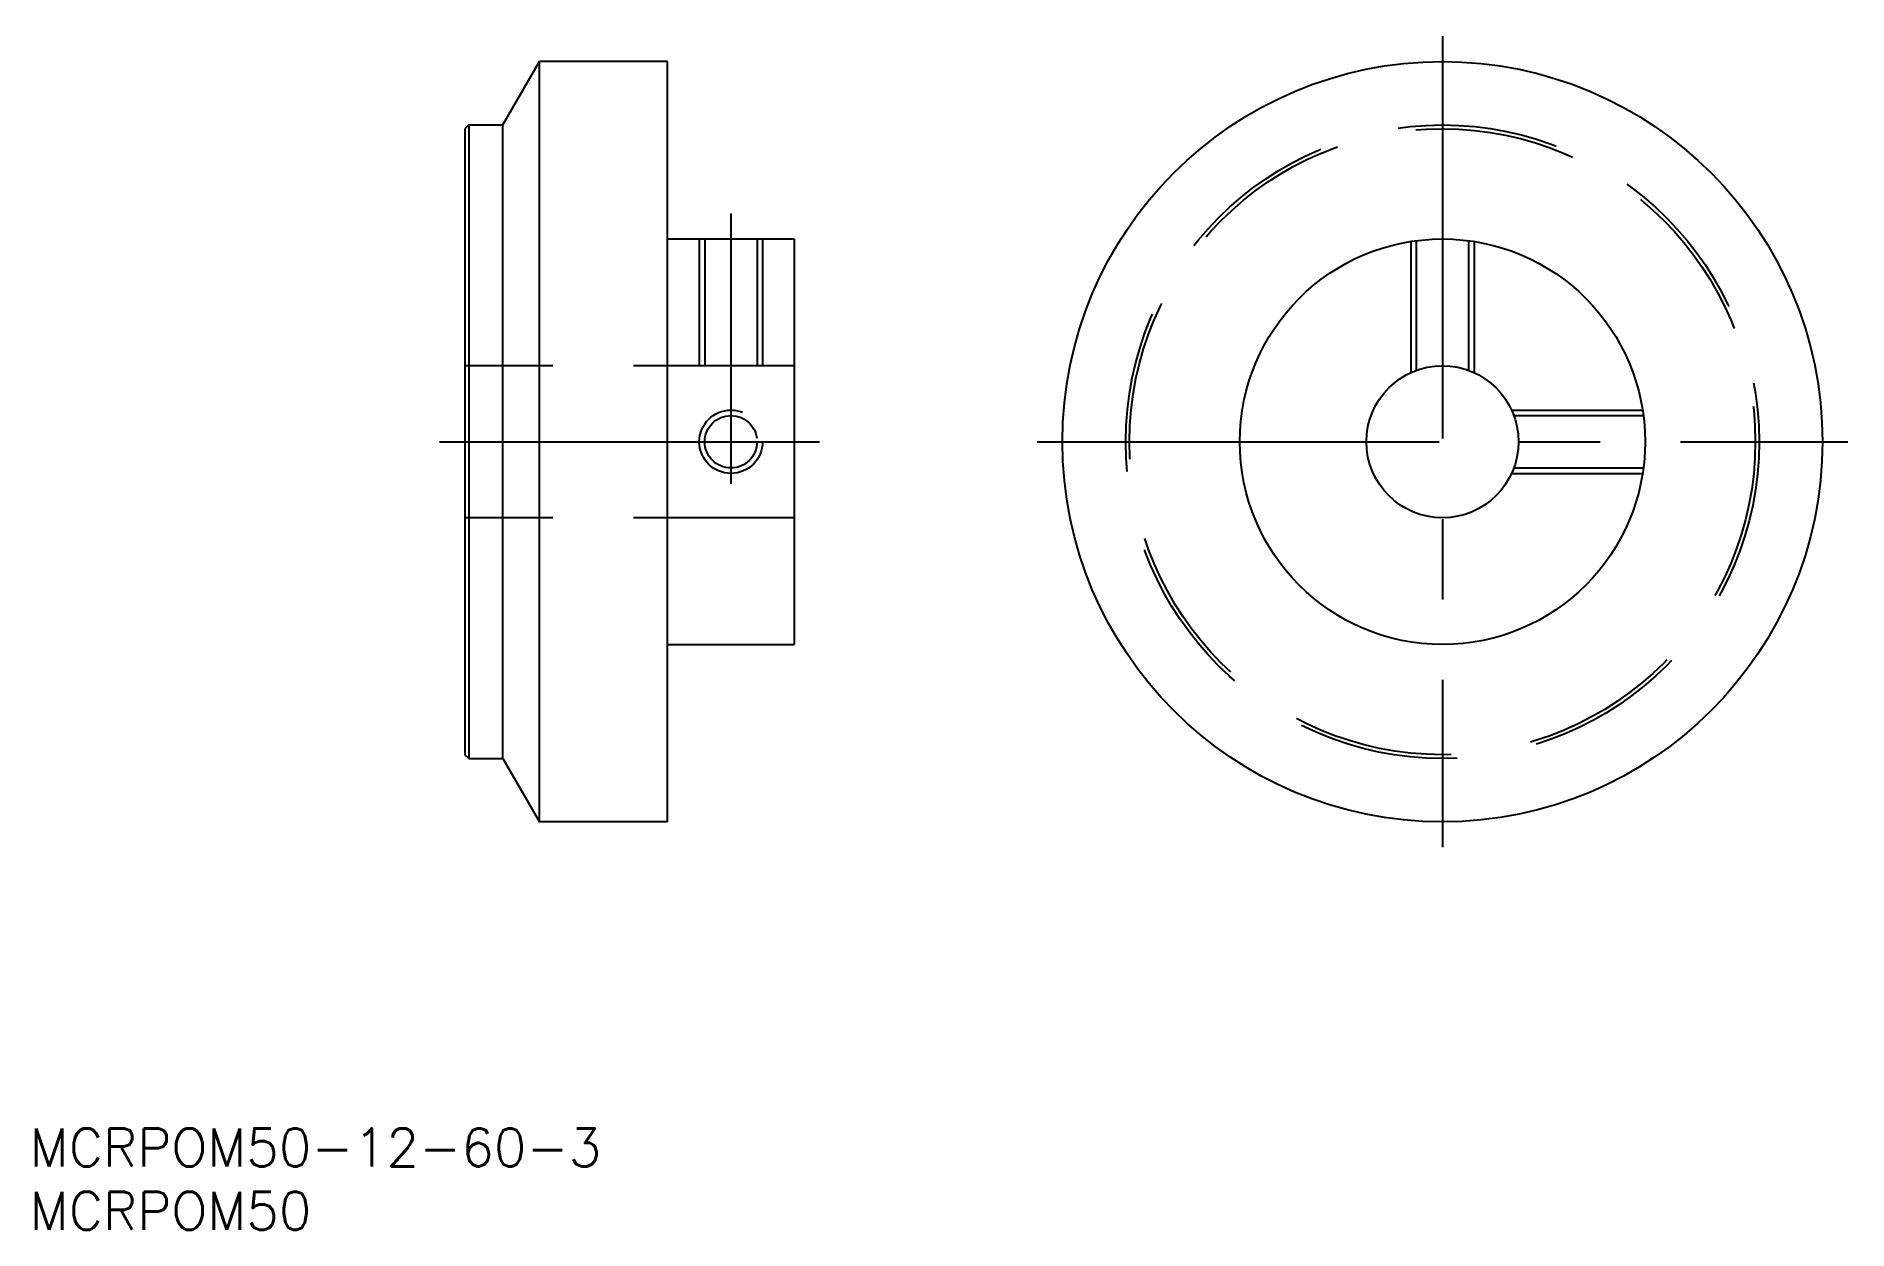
# Model space of a CAD drawing. Extents: x 1 to 144, y 0 to 94.
import ezdxf

# ---------------------------------------------------------------- set-up
doc = ezdxf.new("R2010")
doc.units = 0
doc.linetypes.add('CENTER', pattern=[50.8, 31.75, -6.35, 6.35, -6.35])
doc.linetypes.add('DASHED', pattern=[19.05, 12.7, -6.35])
doc.layers.get('0').update_dxf_attribs({"linetype": 'CONTINUOUS'})
doc.layers.add('CENTER', color=1, linetype='CENTER')
doc.styles.get("Standard").update_dxf_attribs({"font": 'txt.shx', "height": 3, "bigfont": 'bigfont.shx'})

# ---------------------------------------------------------------- blocks, each defined once
blk = doc.blocks.new('*U1')
at = {"color": 7, "linetype": 'CONTINUOUS'}
blk.add_text('MCRPOM50-12-60-3', height=3, dxfattribs=at).set_placement((0, 5))
blk = doc.blocks.new('*U2')
at = {"color": 7, "linetype": 'CONTINUOUS'}
blk.add_text('MCRPOM50', height=3, dxfattribs=at).set_placement((0, 0))

msp = doc.modelspace()

# ---------------------------------------------------------------- linework, layer by layer
at = {"color": 7, "linetype": 'CONTINUOUS'}
for p, q in [((37.361621, 87.186011), (40.248372, 92.186011)), ((50.361621, 92.186011), (40.248372, 92.186011)), ((40.248372, 32.186011), (40.248372, 92.186011)), ((50.361621, 32.186011), (50.361621, 92.186011)), ((34.661621, 87.186011), (34.361621, 86.886011)), ((34.361621, 86.886011), (34.361621, 37.486011)), ((34.661621, 87.186011), (37.361621, 87.186011)), ((34.661621, 87.186011), (34.661621, 37.186011)), ((37.361621, 37.186011), (37.361621, 87.186011)), ((50.361621, 78.186011), (60.361621, 78.186011)), ((60.361621, 78.186011), (60.361621, 46.186011)), ((50.361621, 46.186011), (60.361621, 46.186011)), ((34.661621, 37.186011), (34.361621, 37.486011)), ((34.661621, 37.186011), (37.361621, 37.186011)), ((37.361621, 37.186011), (40.248372, 32.186011)), ((50.361621, 32.186011), (40.248372, 32.186011))]:
    msp.add_line(p, q, dxfattribs=at)
at = {"color": 3, "linetype": 'DASHED'}
for p, q in [((52.861621, 78.186011), (52.861621, 68.186011)), ((53.294621, 78.186011), (53.294621, 68.186011)), ((57.428621, 78.186011), (57.428621, 68.186011)), ((57.861621, 78.186011), (57.861621, 68.186011)), ((109.032615, 77.989491), (109.032615, 67.640367)), ((109.465615, 78.051934), (109.465615, 67.818729)), ((113.599615, 78.051934), (113.599615, 67.818729)), ((114.032615, 77.989491), (114.032615, 67.640367)), ((60.361621, 68.186011), (34.361621, 68.186011)), ((116.986971, 64.686011), (127.336095, 64.686011)), ((117.165333, 64.253011), (127.398538, 64.253011)), ((117.165333, 60.119011), (127.398538, 60.119011)), ((116.986971, 59.686011), (127.336095, 59.686011)), ((60.361621, 56.186011), (34.361621, 56.186011))]:
    msp.add_line(p, q, dxfattribs=at)
at = {"color": 7, "linetype": 'CONTINUOUS'}
for radius in [30, 16, 6]:
    msp.add_circle((111.532615, 62.186011), radius, dxfattribs=at)
at = {"color": 3, "linetype": 'DASHED'}
for centre, radius in [((111.532615, 62.186011), 25), ((111.532615, 62.186011), 24.7), ((55.361621, 62.186011), 2.5), ((55.361621, 62.186011), 2.067)]:
    msp.add_circle(centre, radius, dxfattribs=at)
at = {"layer": 'CENTER', "color": 1, "linetype": 'CENTER'}
for p, q in [((111.532615, 94.186011), (111.532615, 30.186011)), ((55.361621, 80.186011), (55.361621, 58.865838)), ((32.361621, 62.186011), (62.361621, 62.186011)), ((79.532615, 62.186011), (143.532615, 62.186011))]:
    msp.add_line(p, q, dxfattribs=at)

# ---------------------------------------------------------------- block references
at = {"color": 7, "linetype": 'CONTINUOUS'}
for name in ['*U1', '*U2']:
    msp.add_blockref(name, (0, 0), dxfattribs=at)

doc.saveas('drawing.dxf')
